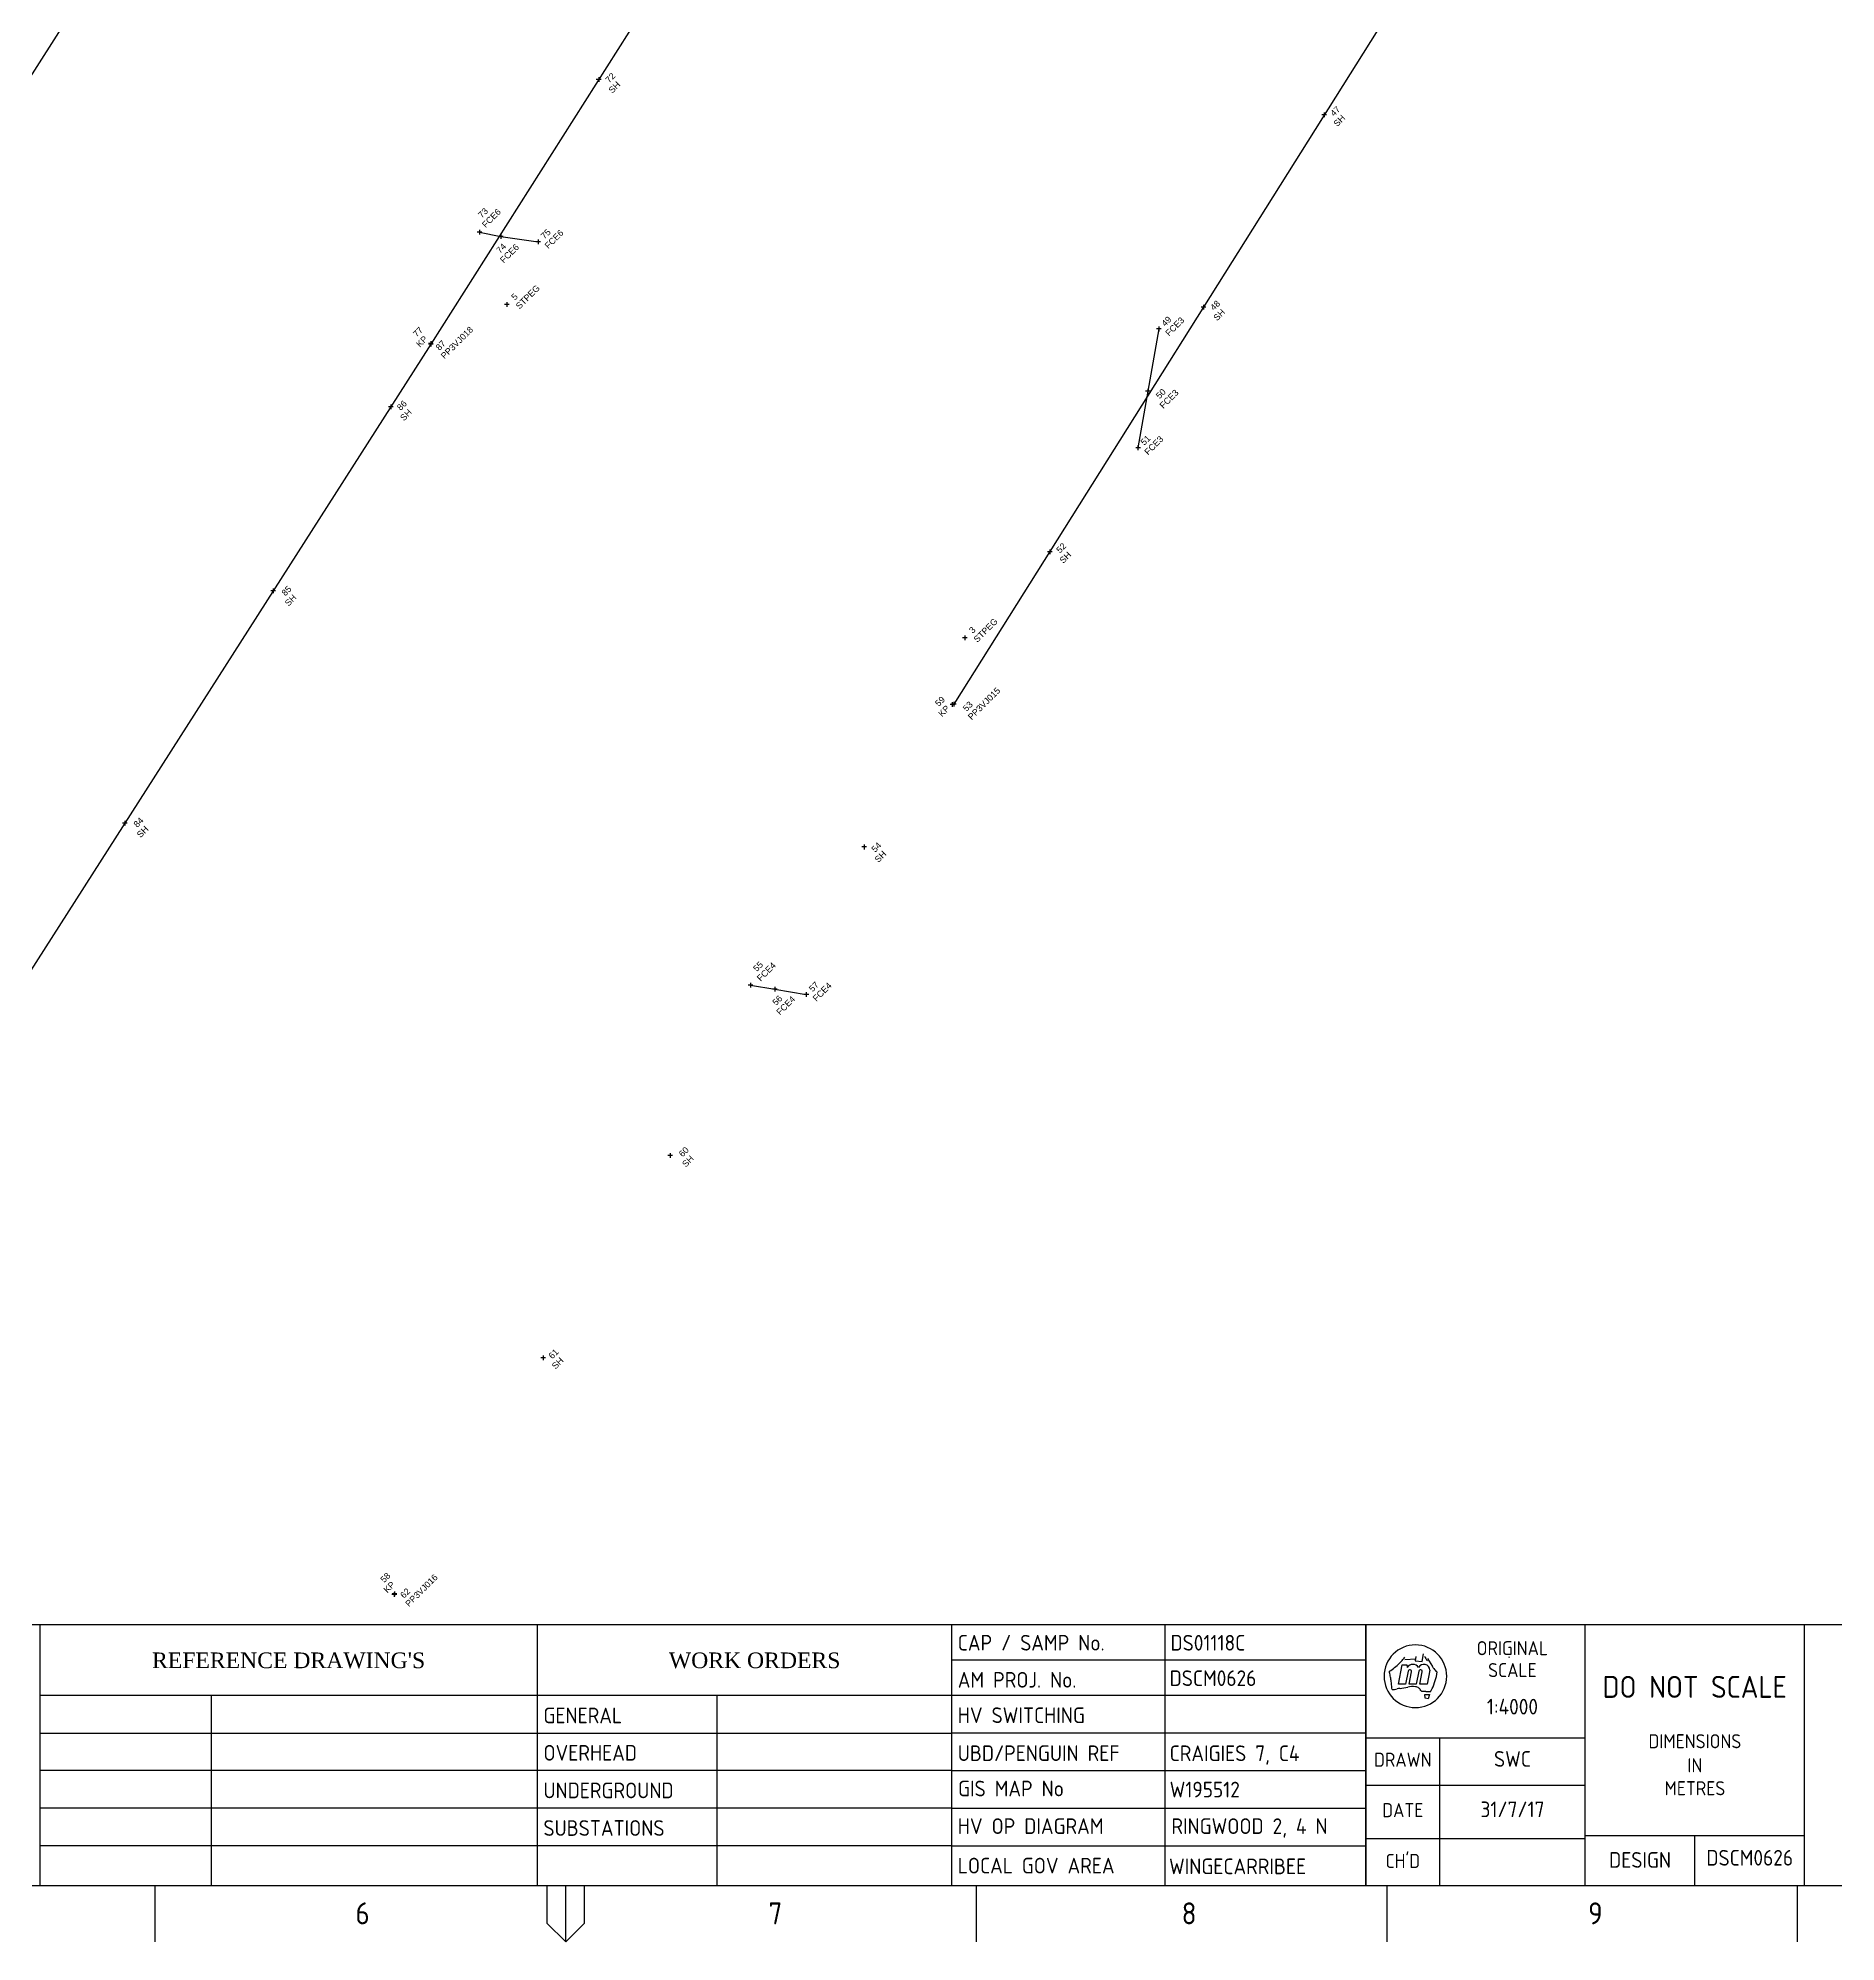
# Paper-space layout 'Survey' of a CAD drawing. Header units: metres, sheet in millimetres. Extents: x -21 to 813, y -3 to 586.
# Drawn here: x 311.9 to 598.8, y -3 to 300.8 of the extents above; entities that cross this region are included whole.
import ezdxf
from ezdxf.enums import TextEntityAlignment as Align

# ---------------------------------------------------------------- set-up
doc = ezdxf.new("R2010")
doc.units = ezdxf.units.M
doc.layers.get('0').update_dxf_attribs({"color": 6})
doc.layers.add('Notes', color=7, linetype='Continuous')
doc.layers.add('SupportsUG_SP_EXT', color=7, linetype='Continuous')
doc.styles.add('ARIAL', font='arial.ttf', dxfattribs={"height": 2})
doc.styles.add('iecISOCP', font='isocp.shx')
doc.styles.add('iecTimesNewRoman', font='times.ttf')
doc.styles.get("Standard").update_dxf_attribs({"font": 'arial.ttf'})

# ---------------------------------------------------------------- blocks, each defined once
blk = doc.blocks.new('A1_FRAME_TITLE')
at = {"layer": 'Notes', "color": 3, "linetype": 'Continuous'}
for p, q in [((332.78, 47.62), (332.78, 5.97)), ((412.12, 47.62), (412.12, 5.97)), ((478.24, 47.62), (478.24, 5.97)), ((544.37, 47.62), (544.37, 5.97)), ((544.37, 41.97), (544.37, 5.97))]:
    blk.add_line(p, q, dxfattribs=at)
at = {"layer": 'Notes', "color": 7}
for p, q in [((512.26, 47.62), (512.26, 5.97)), ((553.35, 41.71), (553.55, 42.96)), ((478.24, 41.97), (544.37, 41.97)), ((549.56, 38.09), (550.17, 41.17)), ((550.17, 41.17), (550.92, 41.17)), ((550.56, 42.05), (552.33, 42.16)), ((551.11, 40.17), (550.7, 38.09)), ((550.92, 41.17), (550.97, 40.77)), ((551.27, 38.09), (551.66, 40.06)), ((552.33, 42.52), (552.22, 41.82)), ((552.22, 41.82), (553.35, 41.71)), ((552.83, 40.17), (552.41, 38.09)), ((552.98, 38.09), (553.37, 40.06)), ((554.57, 40.35), (554.12, 38.09)), ((554.18, 42.18), (555.01, 40.9)), ((567.1, 42.48), (567.3, 42.44)), ((550.7, 38.09), (549.56, 38.09)), ((552.41, 38.09), (551.27, 38.09)), ((554.12, 38.09), (552.98, 38.09)), ((554.62, 36.89), (553.22, 36.97)), ((553.22, 36.97), (554.62, 36.89)), ((554.62, 36.89), (553.22, 36.97)), ((553.85, 35.89), (553.78, 36.47)), ((553.78, 36.47), (554.51, 36.47)), ((554.51, 36.47), (554.3, 35.74)), ((332.81, 36.33), (478.24, 36.33)), ((360.07, 36.33), (360.07, 5.97)), ((440.78, 36.33), (440.78, 5.97)), ((478.24, 36.33), (544.37, 36.33)), ((554.3, 35.74), (553.85, 35.89)), ((332.78, 30.28), (478.24, 30.28)), ((478.24, 30.33), (544.37, 30.33)), ((556.15, 5.97), (556.15, 29.54)), ((478.24, 24.33), (332.78, 24.33)), ((478.24, 24.33), (544.37, 24.33)), ((544.37, 21.97), (579.37, 21.97)), ((478.24, 18.33), (332.78, 18.33)), ((478.24, 18.33), (544.37, 18.33)), ((478.24, 12.33), (332.78, 12.33)), ((478.24, 12.33), (544.37, 12.33)), ((544.37, 13.47), (579.37, 13.47)), ((596.87, 5.97), (596.87, 13.97))]:
    blk.add_line(p, q, dxfattribs=at)
at = {"layer": 'Notes', "color": 3}
for p, q in [((544.37, 5.97), (544.37, 47.62)), ((579.37, 5.97), (579.37, 47.62)), ((614.37, 5.97), (614.37, 47.62)), ((579.37, 13.97), (614.37, 13.97))]:
    blk.add_line(p, q, dxfattribs=at)
at = {"layer": 'Notes', "color": 7, "linetype": 'Continuous'}
blk.add_line((544.37, 29.54), (579.37, 29.54), dxfattribs=at)
at = {"layer": 'Notes', "linetype": 'Continuous'}
for p, q in [((351.17, -3.03), (351.17, 5.97)), ((413.68, 5.97), (413.68, -0.03)), ((416.68, -3.03), (416.68, 5.97)), ((419.68, -0.03), (419.68, 5.97)), ((482.19, 5.97), (482.19, -3.03)), ((547.7, 5.97), (547.7, -3.03)), ((613.21, 5.97), (613.21, -3.03)), ((413.68, -0.03), (416.68, -3.03)), ((416.68, -3.03), (419.68, -0.03))]:
    blk.add_line(p, q, dxfattribs=at)
at = {"layer": 'Notes', "color": 3, "linetype": 'Continuous', "flags": 128}
for points in [[(123.8, 47.62), (824.37, 47.62)], [(123.8, 5.97), (824.37, 5.97)]]:
    blk.add_lwpolyline(points, dxfattribs=at)
at = {"layer": 'Notes', "color": 7}
for centre, radius, start, end in [((552.27, 39.37), 5, 0, 180), ((578.7, 57.06), 28.87, 210.1483, 211.8601), ((542.41, 49.09), 10.59, 302.5841, 308.1576), ((527.29, 35.61), 21.32, 10.3053, 12.3306), ((542.41, 49.09), 10.59, 308.157, 313.7305), ((545.21, 46.16), 6.54, 313.7309, 319.3045), ((545.21, 46.16), 6.54, 319.3047, 324.8782), ((551.87, 40.21), 1.06, 31.7884, 148.2116), ((551.39, 40.11), 0.28, 348.6911, 168.6911), ((553.61, 40.3), 0.961, 2.5982, 150.8098), ((553.1, 40.11), 0.28, 348.6911, 168.6911), ((477.01, -10.21), 93.25, 33.1096, 33.2341), ((558.55, 42.96), 4.09, 213.1151, 222.4146), ((542.7, 42.48), 13.29, 341.8901, 347.8434), ((555.89, 40.53), 0.484, 222.42, 236.4422), ((556.07, 40.81), 0.815, 236.4359, 244.7422), ((553.96, 40.06), 1.76, 347.8434, 354.1409), ((554.11, 40.04), 1.61, 354.1436, 1.0342), ((552.27, 39.37), 5, 180, 0), ((527.29, 35.61), 21.32, 8.2795, 10.3048), ((528.59, 35.8), 20.01, 6.2539, 8.2792), ((528.59, 35.8), 20.01, 4.2291, 6.2543), ((548.72, 39.42), 2.15, 265.1734, 270.0504), ((548.72, 39.51), 2.24, 270.0438, 274.7322), ((548.65, 40.42), 3.15, 274.7358, 283.0812), ((550.47, 32.55), 4.93, 97.7419, 103.0814), ((546.76, 59.88), 22.65, 277.7418, 280.8825), ((551.91, 33.09), 4.63, 85.4613, 100.8824), ((552.2, 36.78), 0.924, 46.5875, 85.4612), ((551.36, 35.89), 2.16, 30.1885, 46.5879), ((554.13, 37.45), 0.75, 311.6083, 321.0792), ((554.18, 37.41), 0.675, 321.0838, 331.5982), ((548.02, 40.74), 7.69, 331.5942, 341.8897)]:
    blk.add_arc(centre, radius, start, end, dxfattribs=at)
blk.add_attdef('DRAFT_NUM', (29.9, 23.29), '', height=2.5, rotation=90)
at = {"layer": 'Notes', "color": 7, "style": 'iecISOCP'}
for s, height, p in [('CAP / SAMP No.', 2.5, (479.24, 43.47)), ('AM PROJ. No.', 2.5, (479.24, 37.55)), ('GENERAL', 2.5, (413.12, 31.86)), ('HV SWITCHING', 2.5, (479.24, 31.9)), ('OVERHEAD', 2.5, (413.12, 25.9)), ('UBD/PENGUIN REF', 2.5, (479.24, 25.84)), ('UNDERGROUND', 2.5, (413.12, 19.9)), ('GIS MAP No', 2.5, (479.29, 20.2)), ('SUBSTATIONS', 2.5, (413.12, 13.9)), ('HV OP DIAGRAM', 2.5, (479.24, 14.2)), ('LOCAL GOV AREA', 2.5, (479.24, 7.9)), ('6', 3.5, (383.12, -0.22)), ('7', 3.5, (449.03, -0.22)), ('8', 3.5, (514.97, -0.22)), ('9', 3.5, (579.84, -0.22))]:
    blk.add_text(s, height=height, dxfattribs=at).set_placement(p)
at = {"layer": 'Notes', "style": 'iecTimesNewRoman'}
blk.add_text("REFERENCE DRAWING'S", height=2.5, dxfattribs=at).set_placement((372.45, 40.66), align=Align.CENTER)
blk.add_text('WORK ORDERS', height=2.5, dxfattribs=at).set_placement((433.13, 40.66))
at = {"layer": 'Notes', "color": 7, "style": 'iecISOCP'}
for s, height, p in [('ORIGINAL', 2.24, (567.74, 42.73)), ('SCALE', 2.24, (567.74, 39.23)), ('DIMENSIONS', 2.24, (596.87, 27.88)), ('DRAWN', 2.24, (550.26, 24.93)), ('IN', 2.24, (596.87, 24.04)), ('METRES', 2.24, (596.87, 20.38)), ('DATE', 2.24, (550.26, 16.88)), ("CH'D", 2.24, (550.26, 8.77)), ('DESIGN', 2.5, (588.12, 8.81))]:
    blk.add_text(s, height=height, dxfattribs=at).set_placement(p, align=Align.CENTER)
at = {"layer": 'Notes', "insert": (596.84, 37.67), "char_height": 3.5, "width": 29.1, "attachment_point": 5, "style": 'iecISOCP'}
blk.add_mtext('DO NOT SCALE', dxfattribs=at)
at = {"layer": 'Notes', "color": 7, "style": 'iecISOCP', "flags": 8}
blk.add_attdef('VERSION_NO', text='', height=2.5, rotation=90, dxfattribs=at).set_placement((302.04, 43.81), align=Align.MIDDLE_CENTER)
at = {"layer": 'Notes', "color": 7, "style": 'iecISOCP'}
for tag, p in [('CAP_NO', (513.19, 43.46)), ('IE_NUM', (513.05, 37.81)), ('REF_No_1', (335.24, 32.31)), ('REF_1', (362.52, 32.31)), ('GEN_WO', (441.71, 31.76)), ('HV_SWITCH', (513.46, 32.16)), ('REF_No_2', (335.24, 26.31)), ('REF_2', (362.52, 26.31)), ('OH_WO', (441.71, 25.81)), ('UBD_REF', (513.05, 25.83)), ('REF_No_3', (335.24, 20.31)), ('REF_3', (362.52, 20.31)), ('UG_WO', (441.71, 20.05)), ('GIS_MAP_No', (513.05, 20.04)), ('REF_No_4', (335.24, 14.31)), ('REF_4', (362.52, 14.31)), ('SUB_WO', (441.71, 13.81)), ('HV_OP_DIAG', (513.33, 14.2)), ('LGA', (512.95, 7.78))]:
    blk.add_attdef(tag, p, '', height=2.5, dxfattribs=at)
at = {"layer": 'Notes', "style": 'iecISOCP'}
for tag, p in [('T1', (684.37, 39.47)), ('T2', (684.37, 34.35)), ('T3', (684.37, 28.92)), ('T4', (684.37, 23.66)), ('T5', (684.37, 18.23)), ('T6', (684.37, 12.97))]:
    blk.add_attdef(tag, text='', height=3.5, dxfattribs=at).set_placement(p, align=Align.CENTER)
at = {"layer": 'Notes', "color": 7, "style": 'iecISOCP'}
for tag, p in [('scale', (567.76, 33.27)), ('DRAWN', (567.76, 24.93)), ('DATE', (567.76, 16.88)), ('CHD', (567.76, 8.37)), ('DESIGN', (605.62, 9.15))]:
    blk.add_attdef(tag, text='', height=2.5, dxfattribs=at).set_placement(p, align=Align.CENTER)
at = {"layer": 'Notes', "color": 4, "style": 'iecISOCP'}
blk.add_attdef('NUM', text='', height=7, dxfattribs=at).set_placement((792.37, 20.12), align=Align.MIDDLE_CENTER)
at = {"layer": 'Notes', "color": 1, "style": 'iecISOCP'}
blk.add_attdef('REV', text='', height=5, dxfattribs=at).set_placement((820.05, 17.1), align=Align.CENTER)
at = {"layer": 'Notes', "color": 7, "style": 'iecISOCP'}
for tag, p in [('NS', (790.71, 8.12)), ('SHTS', (805.41, 8.12))]:
    blk.add_attdef(tag, text='', height=2.5, dxfattribs=at).set_placement(p, align=Align.MIDDLE)
at = {"layer": 'Notes', "style": 'iecISOCP'}
blk.add_attdef('ExportID', (9.08, 2.39), '', height=2.5, dxfattribs=at)
at = {"layer": 'Notes', "style": 'iecISOCP', "flags": 1}
for tag, p in [('ProjectType', (14.17, -26.8)), ('ProjectNumber', (23.56, -26.82)), ('DrawingNumber', (35.51, -26.8)), ('ProjectDescription', (47.56, -26.83)), ('ExportDate', (60.28, -26.79)), ('ExportUserName', (69.15, -26.8)), ('DesignerCompanyName', (81.48, -26.79)), ('ExportAreaOfInterest', (97.1, -26.81)), ('GIS_SUCCESS', (112, -26.78)), ('CAD_SUCCESS', (121.79, -26.78)), ('DEPOTCODE', (132.11, -26.88)), ('ExportCategories', (140.08, -26.8)), ('Comments', (154.38, -26.88))]:
    blk.add_attdef(tag, p, '', height=1, dxfattribs=at)

psp = doc.layouts.new('Survey')

# ---------------------------------------------------------------- linework, layer by layer
at = {"layer": 'Notes', "ltscale": 10}
for p, q in [((591.56, 406.94), (458.08, 194.48)), ((345.72, 349.56), (231.72, 170.89)), ((419.13, 322.19), (374.6, 251.95)), ((374.6, 251.95), (250.94, 58.47))]:
    psp.add_line(p, q, dxfattribs=at)
at = {"layer": 'Notes'}
for p, q in [((401.39, 294.58), (401.39, 293.83)), ((517.18, 288.92), (517.18, 288.17)), ((382.36, 270.18), (382.36, 269.43)), ((385.77, 269.53), (385.77, 268.78)), ((391.74, 268.67), (391.74, 267.92)), ((386.73, 258.65), (386.73, 257.9)), ((497.9, 258.24), (497.9, 257.49)), ((374.6, 252.33), (374.6, 251.58)), ((374.61, 252.41), (374.61, 251.66)), ((490.79, 254.74), (490.79, 253.99)), ((489.04, 244.8), (489.04, 244.05)), ((368.19, 242.3), (368.19, 241.55)), ((487.45, 235.78), (487.45, 235.03)), ((473.36, 219.18), (473.36, 218.43)), ((349.45, 212.97), (349.45, 212.22)), ((459.8, 205.47), (459.8, 204.72)), ((457.82, 194.8), (457.82, 194.05)), ((458.08, 194.85), (458.08, 194.1)), ((325.75, 175.89), (325.75, 175.14)), ((443.77, 172.08), (443.77, 171.33)), ((425.63, 150.05), (425.63, 149.3)), ((429.5, 149.4), (429.5, 148.65)), ((434.52, 148.56), (434.52, 147.81)), ((412.8, 122.83), (412.8, 122.08)), ((392.52, 90.58), (392.52, 89.83)), ((368.77, 52.78), (368.77, 52.03)), ((368.82, 52.88), (368.82, 52.13))]:
    psp.add_line(p, q, dxfattribs=at)
at = {"layer": 'Notes', "linetype": 'Continuous', "ltscale": 2}
for p, q in [((382.36, 269.8), (385.77, 269.15)), ((385.77, 269.15), (391.74, 268.3)), ((490.79, 254.37), (489.04, 244.42)), ((489.04, 244.42), (487.45, 235.4)), ((425.63, 149.68), (429.5, 149.02)), ((429.5, 149.02), (434.52, 148.19))]:
    psp.add_line(p, q, dxfattribs=at)
at = {"layer": 'Notes'}
for points in [[(401.76, 294.2), (401.39, 294.2), (401.01, 294.2)], [(517.55, 288.54), (517.18, 288.54), (516.8, 288.54)], [(382.73, 269.8), (382.36, 269.8), (381.98, 269.8)], [(386.15, 269.15), (385.77, 269.15), (385.4, 269.15)], [(392.12, 268.3), (391.74, 268.3), (391.37, 268.3)], [(387.11, 258.27), (386.73, 258.27), (386.36, 258.27)], [(498.28, 257.86), (497.9, 257.86), (497.53, 257.86)], [(491.17, 254.37), (490.79, 254.37), (490.42, 254.37)], [(374.98, 251.95), (374.6, 251.95), (374.23, 251.95)], [(374.99, 252.03), (374.61, 252.03), (374.24, 252.03)], [(489.42, 244.42), (489.04, 244.42), (488.67, 244.42)], [(368.57, 241.92), (368.19, 241.92), (367.82, 241.92)], [(487.83, 235.4), (487.45, 235.4), (487.08, 235.4)], [(473.74, 218.8), (473.36, 218.8), (472.99, 218.8)], [(349.82, 212.59), (349.45, 212.59), (349.07, 212.59)], [(460.17, 205.09), (459.8, 205.09), (459.42, 205.09)], [(458.46, 194.48), (458.08, 194.48), (457.71, 194.48)], [(458.2, 194.42), (457.82, 194.42), (457.45, 194.42)], [(326.12, 175.51), (325.75, 175.51), (325.37, 175.51)], [(444.14, 171.71), (443.77, 171.71), (443.39, 171.71)], [(426, 149.68), (425.63, 149.68), (425.25, 149.68)], [(429.88, 149.02), (429.5, 149.02), (429.13, 149.02)], [(434.9, 148.19), (434.52, 148.19), (434.15, 148.19)], [(413.17, 122.45), (412.8, 122.45), (412.42, 122.45)], [(392.9, 90.2), (392.52, 90.2), (392.15, 90.2)], [(369.15, 52.4), (368.77, 52.4), (368.4, 52.4)], [(369.2, 52.5), (368.82, 52.5), (368.45, 52.5)]]:
    psp.add_lwpolyline(points, dxfattribs=at)

# ---------------------------------------------------------------- block references
at = {"layer": 'SupportsUG_SP_EXT'}
ref = psp.add_blockref('A1_FRAME_TITLE', (-20.55, 0), dxfattribs=at)
ref.add_attrib('DESIGN', 'DSCM0626', dxfattribs={"layer": 'Notes', "color": 7, "height": 2.5, "style": 'iecISOCP'}).set_placement((585.07, 9.15), align=Align.CENTER)
ref.add_attrib('DRAWN', 'SWC', dxfattribs={"layer": 'Notes', "color": 7, "height": 2.5, "style": 'iecISOCP'}).set_placement((547.21, 24.93), align=Align.CENTER)
ref.add_attrib('DATE', '31/7/17', dxfattribs={"layer": 'Notes', "color": 7, "height": 2.5, "style": 'iecISOCP'}).set_placement((547.21, 16.88), align=Align.CENTER)
ref.add_attrib('scale', '1:4000', dxfattribs={"layer": 'Notes', "color": 7, "height": 2.5, "style": 'iecISOCP'}).set_placement((547.21, 33.27), align=Align.CENTER)
ref.add_attrib('CAP_NO', 'DS01118C', (492.64, 43.46), dxfattribs={"layer": 'Notes', "color": 7, "height": 2.5, "style": 'iecISOCP'})
ref.add_attrib('IE_NUM', 'DSCM0626', (492.5, 37.81), dxfattribs={"layer": 'Notes', "color": 7, "height": 2.5, "style": 'iecISOCP'})
ref.add_attrib('UBD_REF', 'CRAIGIES 7, C4', (492.5, 25.83), dxfattribs={"layer": 'Notes', "color": 7, "height": 2.5, "style": 'iecISOCP'})
ref.add_attrib('GIS_MAP_No', 'W195512', (492.5, 20.04), dxfattribs={"layer": 'Notes', "color": 7, "height": 2.5, "style": 'iecISOCP'})
ref.add_attrib('HV_OP_DIAG', 'RINGWOOD 2, 4 N', (492.78, 14.2), dxfattribs={"layer": 'Notes', "color": 7, "height": 2.5, "style": 'iecISOCP'})
ref.add_attrib('LGA', 'WINGECARRIBEE', (492.4, 7.78), dxfattribs={"layer": 'Notes', "color": 7, "height": 2.5, "style": 'iecISOCP'})

# ---------------------------------------------------------------- texts
at = {"layer": 'Notes', "style": 'ARIAL'}
for s, p in [('72', (403.05, 293.55)), ('SH', (403.56, 291.9)), ('47', (518.73, 288.22)), ('SH', (519.24, 286.57)), ('73', (382.73, 271.99)), ('FCE6', (383.35, 270.44)), ('74', (385.63, 266.35)), ('FCE6', (386.24, 264.8)), ('75', (392.74, 268.62)), ('FCE6', (393.35, 267.08)), ('STPEG', (388.75, 257.45)), ('5', (388.02, 258.89)), ('48', (499.56, 257.23)), ('49', (491.79, 254.69)), ('FCE3', (492.41, 253.14)), ('SH', (500.08, 255.59)), ('77', (372.34, 253)), ('KP', (372.86, 251.36)), ('87', (375.97, 250.85)), ('PP3VJ018', (376.78, 249.5)), ('50', (490.89, 243.14)), ('FCE3', (491.5, 241.59)), ('86', (369.78, 241.27)), ('SH', (370.3, 239.62)), ('51', (488.45, 235.73)), ('FCE3', (489.07, 234.18)), ('52', (475, 218.52)), ('SH', (475.52, 216.87)), ('85', (351.37, 211.68)), ('SH', (351.89, 210.04)), ('3', (461.08, 205.71)), ('STPEG', (461.81, 204.27)), ('59', (455.66, 194.04)), ('53', (460.09, 193.25)), ('PP3VJ015', (460.9, 191.9)), ('KP', (456.18, 192.4)), ('84', (327.75, 174.74)), ('SH', (328.27, 173.1)), ('54', (445.5, 170.77)), ('SH', (446.02, 169.13)), ('55', (426.62, 151.74)), ('FCE4', (427.24, 150.19)), ('57', (435.52, 148.51)), ('FCE4', (436.14, 146.96)), ('56', (429.7, 146.33)), ('FCE4', (430.32, 144.79)), ('60', (414.77, 122.16)), ('SH', (415.29, 120.52)), ('61', (393.98, 89.93)), ('SH', (394.5, 88.29)), ('58', (367.15, 54.22)), ('PP3VJ016', (371.12, 50.38)), ('KP', (367.66, 52.58)), ('62', (370.31, 51.73))]:
    psp.add_text(s, height=1, rotation=45, dxfattribs=at).set_placement(p)

doc.saveas('drawing.dxf')
